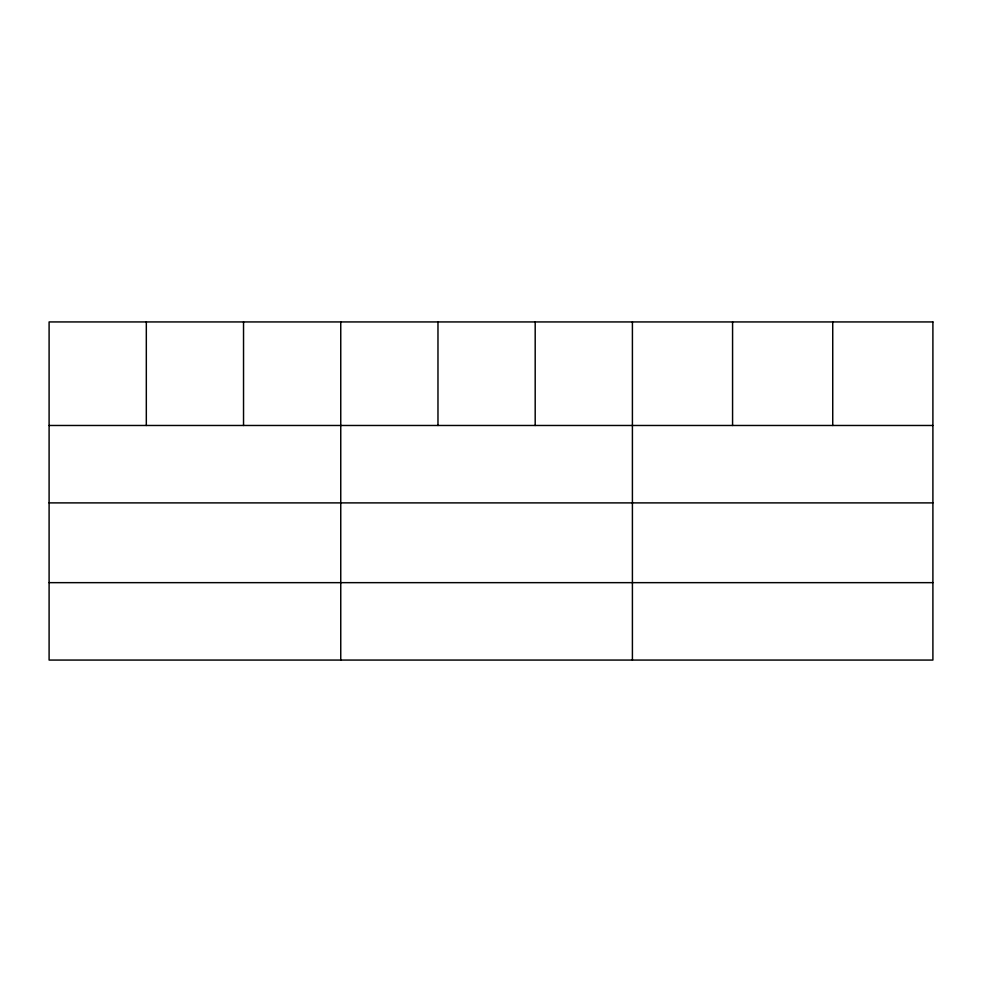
<?xml version="1.0" encoding="UTF-8"?>
<svg xmlns="http://www.w3.org/2000/svg" width="982" height="982" viewBox="0 0 982 982"><rect width="100%" height="100%" fill="white"/><g stroke="black" fill="none" stroke-linecap="round" stroke-linejoin="round"><path stroke-width="1.47" d="M49.1 425.476L932.9 425.476M49.1 502.894L932.9 502.894M49.1 582.657L932.9 582.657M832.736 321.936L832.736 425.476M732.572 321.936L732.572 425.476M632.408 321.936L632.408 660.064M535.19 321.936L535.19 425.476M437.972 321.936L437.972 425.476M340.754 321.936L340.754 660.064M243.536 321.936L243.536 425.476M146.318 321.936L146.318 425.476M932.9 321.936L49.1 321.936L49.1 660.064L932.9 660.064L932.9 321.936"/></g></svg>
